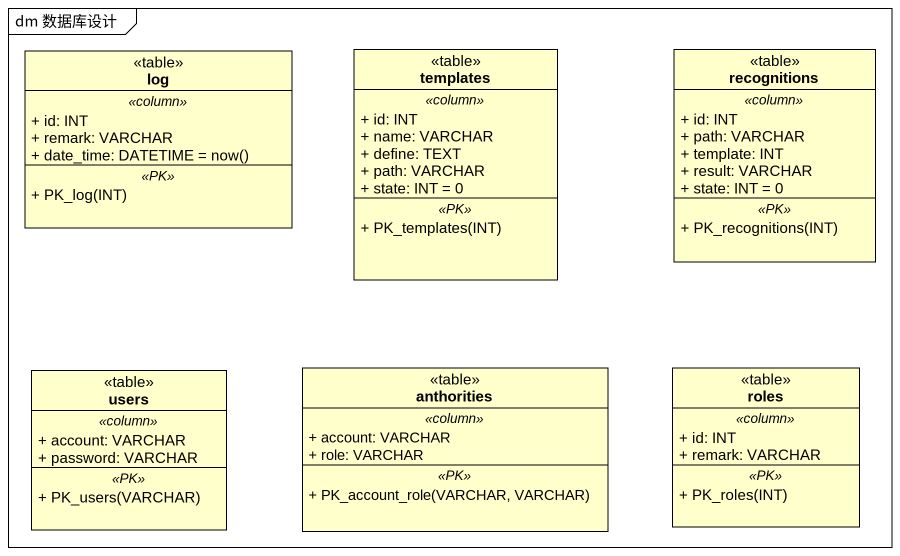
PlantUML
@startuml
mainframe dm 数据库设计
hide circle
hide empty members
skinparam classAttributeIconSize 0
class log <<table>> {
  .. <<column>> ..
  + id: INT
  + remark: VARCHAR
  {field} + date_time: DATETIME = now()
  .. <<PK>> ..
  + PK_log(INT)
}
class templates <<table>> {
  .. <<column>> ..
  + id: INT
  + name: VARCHAR
  + define: TEXT
  + path: VARCHAR
  + state: INT = 0
  .. <<PK>> ..
  + PK_templates(INT)
}
class recognitions <<table>> {
  .. <<column>> ..
  + id: INT
  + path: VARCHAR
  + template: INT
  + result: VARCHAR
  + state: INT = 0
  .. <<PK>> ..
  + PK_recognitions(INT)
}
class users <<table>> {
  .. <<column>> ..
  + account: VARCHAR
  + password: VARCHAR
  .. <<PK>> ..
  + PK_users(VARCHAR)
}
class anthorities <<table>> {
  .. <<column>> ..
  + account: VARCHAR
  + role: VARCHAR
  .. <<PK>> ..
  + PK_account_role(VARCHAR, VARCHAR)
}
class roles <<table>> {
  .. <<column>> ..
  + id: INT
  + remark: VARCHAR
  .. <<PK>> ..
  + PK_roles(INT)
}
@enduml
